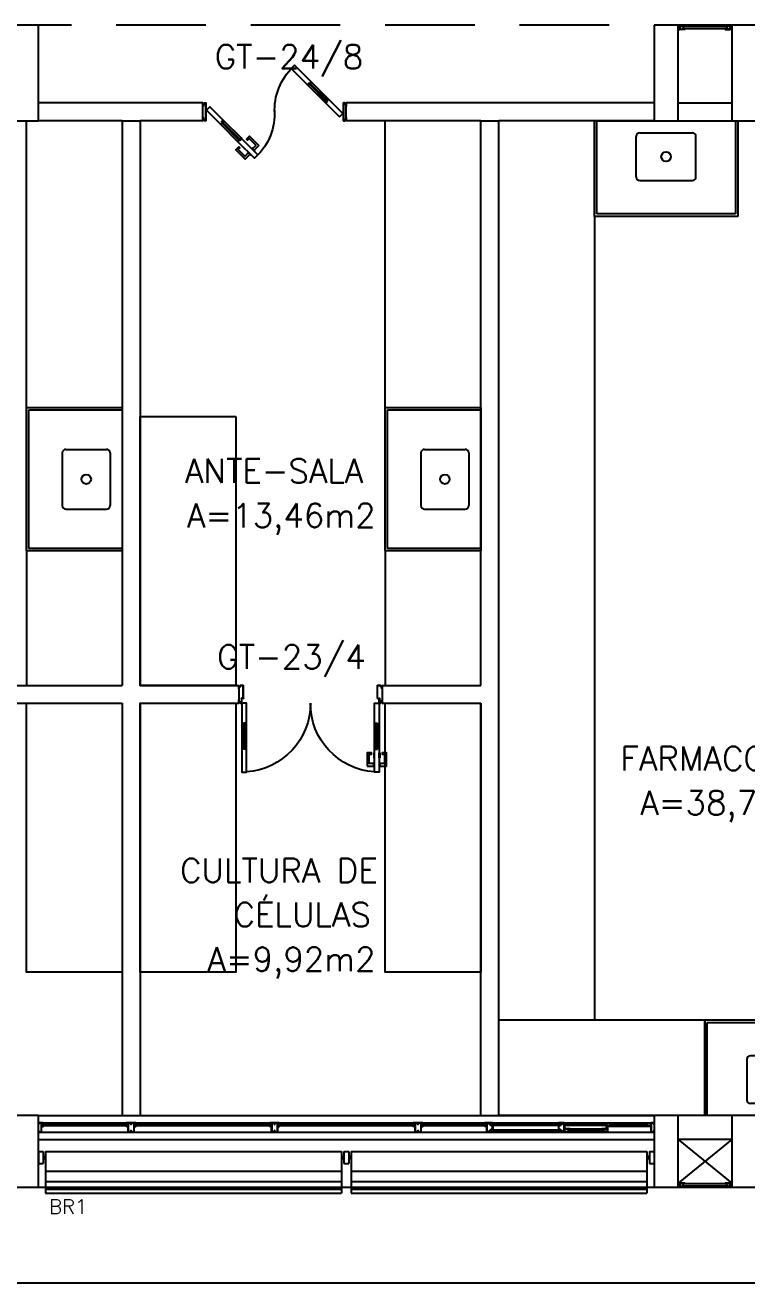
# Model space of a CAD drawing. Header units: millimetres. Extents: x 2128 to 2646, y 1972 to 2207.
# Drawn here: x 2396.55 to 2402.59, y 2098.52 to 2109.04 of the extents above; entities that cross this region are included whole.
import ezdxf

# ---------------------------------------------------------------- set-up
doc = ezdxf.new("R2010")
doc.units = ezdxf.units.MM
doc.linetypes.add('HIDDEN', pattern=[0.375, 0.25, -0.125])
for name, color, linetype in [('AR-ALV', 2, 'Continuous'), ('AR-BANCADAS', 1, 'Continuous'), ('AR-BRISES', 1, 'Continuous'), ('AR-CALÇADA', 1, 'Continuous'), ('AR-ESQ', 1, 'Continuous'), ('AR-ESQ-PROJ', 1, 'HIDDEN'), ('AR-ESQ-V', 1, 'Continuous'), ('AR-ESTC', 3, 'Continuous'), ('AR-PEITORIL', 1, 'Continuous'), ('AR-PORTA', 1, 'Continuous'), ('AR-PROJ', 1, 'HIDDEN'), ('BC- VISTA', 1, 'Continuous'), ('BC-CUBA', 1, 'Continuous'), ('BR-LINHAS', 1, 'Continuous'), ('BR-MONTANTE', 242, 'Continuous'), ('BR-PAINEL', 1, 'Continuous'), ('BR-SUPORTE', 1, 'Continuous'), ('BR-TEXTO', 2, 'Continuous'), ('COZ1', 1, 'Continuous'), ('DT-ESQ-BAGUETE-C', 1, 'Continuous'), ('DT-ESQ-BAGUETE-V', 1, 'Continuous'), ('DT-ESQ-CHAPA DOBRADA-V', 1, 'Continuous'), ('DT-ESQ-MARCO-V', 1, 'Continuous'), ('DT-ESQ-PERFIL CADEIRA-C', 2, 'Continuous'), ('DT-ESQ-PERFIL CADEIRA-V', 2, 'Continuous'), ('DT-ESQ-PERFIL U SIMPLES-C', 2, 'Continuous'), ('DT-ESQ-PERFIL U-C', 2, 'Continuous'), ('DT-ESQ-PERFIL U-V', 1, 'Continuous'), ('DT-ESQ-VENEZIANA-C', 1, 'Continuous'), ('DT-ESQ-VENEZIANA-V', 1, 'Continuous'), ('DT-ESQ-VIDRO-C', 2, 'Continuous'), ('DT-ESQ-VIDRO-V', 71, 'Continuous'), ('DT-TXTMOD', 1, 'Continuous'), ('ENDEREÇO', 2, 'Continuous'), ('ibio', 2, 'Continuous'), ('maçaneta', 1, 'Continuous'), ('mov', 1, 'Continuous'), ('PM-PERFIL U-C', 2, 'Continuous'), ('PM-VIDRO', 2, 'Continuous'), ('pm1', 2, 'Continuous'), ('pm2', 2, 'Continuous'), ('TEXTO', 2, 'Continuous'), ('Área', 2, 'Continuous')]:
    doc.layers.add(name, color=color, linetype=linetype)
doc.styles.add('S10', font='simplex.shx', dxfattribs={"height": 0.1})
doc.styles.add('S12', font='simplex.shx', dxfattribs={"width": 1.1, "height": 0.12})
doc.styles.add('UNB-100', font='simplex.shx', dxfattribs={"height": 0.2})
doc.styles.add('UNB1-100', font='simplex.shx', dxfattribs={"height": 0.2})

# ---------------------------------------------------------------- blocks, each defined once
blk = doc.blocks.new('CUBAbnc-01P')
at = {"layer": 'COZ1'}
for p, q in [((-0.22, -0.1005), (0.22, -0.1005)), ((-0.25, -0.4705), (-0.25, -0.1305)), ((0.25, -0.4705), (0.25, -0.1305)), ((-0.22, -0.5005), (0.22, -0.5005))]:
    blk.add_line(p, q, dxfattribs=at)
blk.add_circle((0, -0.3005), 0.04, dxfattribs=at)
for centre, start, end in [((-0.22, -0.1305), 90, 180), ((0.22, -0.1305), 0, 90), ((-0.22, -0.4705), 180, 270), ((0.22, -0.4705), 270, 0)]:
    blk.add_arc(centre, 0.03, start, end, dxfattribs=at)
blk = doc.blocks.new('BCP01')
at = {"layer": 'BC- VISTA'}
for p, q in [((0, -0.02), (0.78, -0.02)), ((0.78, -0.02), (0.78, -1.18)), ((0.78, -1.18), (0, -1.18))]:
    blk.add_line(p, q, dxfattribs=at)
blk.add_lwpolyline([(0.8, 0), (0.8, -1.2), (0, -1.2), (0, 0)], close=True, dxfattribs=at)
at = {"layer": 'BC-CUBA', "rotation": 90}
blk.add_blockref('CUBAbnc-01P', (0, -0.6), dxfattribs=at)
blk = doc.blocks.new('BCP15')
at = {"layer": 'BC- VISTA'}
blk.add_lwpolyline([(0.8, 0), (0.8, -1.725), (0, -1.725), (0, 0)], close=True, dxfattribs=at)
blk = doc.blocks.new('EF11-P')
at = {"layer": 'DT-ESQ-BAGUETE-C', "ltscale": 0.1}
for points in [[(0.039, -0.075), (0.0255, -0.075), (0.0255, -0.0735), (0.039, -0.0735), (0.039, -0.0615), (0.0255, -0.0615), (0.0255, -0.06), (0.039, -0.06, -0.4142136), (0.0405, -0.0615), (0.0405, -0.0735, -0.4142136)], [(0.736, -0.075), (0.7495, -0.075), (0.7495, -0.0735), (0.736, -0.0735), (0.736, -0.0615), (0.7495, -0.0615), (0.7495, -0.06), (0.736, -0.06, 0.4142136), (0.7345, -0.0615), (0.7345, -0.0735, 0.4142136)], [(0.814, -0.075), (0.8005, -0.075), (0.8005, -0.0735), (0.814, -0.0735), (0.814, -0.0615), (0.8005, -0.0615), (0.8005, -0.06), (0.814, -0.06, -0.4142136), (0.8155, -0.0615), (0.8155, -0.0735, -0.4142136)], [(1.936, -0.075), (1.9495, -0.075), (1.9495, -0.0735), (1.936, -0.0735), (1.936, -0.0615), (1.9495, -0.0615), (1.9495, -0.06), (1.936, -0.06, 0.4142136), (1.9345, -0.0615), (1.9345, -0.0735, 0.4142136)], [(2.014, -0.075), (2.0005, -0.075), (2.0005, -0.0735), (2.014, -0.0735), (2.014, -0.0615), (2.0005, -0.0615), (2.0005, -0.06), (2.014, -0.06, -0.4142136), (2.0155, -0.0615), (2.0155, -0.0735, -0.4142136)], [(3.136, -0.075), (3.1495, -0.075), (3.1495, -0.0735), (3.136, -0.0735), (3.136, -0.0615), (3.1495, -0.0615), (3.1495, -0.06), (3.136, -0.06, 0.4142136), (3.1345, -0.0615), (3.1345, -0.0735, 0.4142136)], [(3.214, -0.075), (3.2005, -0.075), (3.2005, -0.0735), (3.214, -0.0735), (3.214, -0.0615), (3.2005, -0.0615), (3.2005, -0.06), (3.214, -0.06, -0.4142136), (3.2155, -0.0615), (3.2155, -0.0735, -0.4142136)], [(3.736, -0.075), (3.7495, -0.075), (3.7495, -0.0735), (3.736, -0.0735), (3.736, -0.0615), (3.7495, -0.0615), (3.7495, -0.06), (3.736, -0.06, 0.4142136), (3.7345, -0.0615), (3.7345, -0.0735, 0.4142136)], [(4.7975, -0.08), (4.784, -0.08), (4.784, -0.0785), (4.797, -0.0785, 0.4142136), (4.7975, -0.078), (4.7975, -0.067, 0.4142136), (4.797, -0.0665), (4.784, -0.0665), (4.784, -0.065), (4.7975, -0.065, -0.4142136), (4.799, -0.0665), (4.799, -0.0785, -0.4142136)], [(5.0765, -0.08), (5.09, -0.08), (5.09, -0.0785), (5.077, -0.0785, -0.4142136), (5.0765, -0.078), (5.0765, -0.067, -0.4142136), (5.077, -0.0665), (5.09, -0.0665), (5.09, -0.065), (5.0765, -0.065, 0.4142136), (5.075, -0.0665), (5.075, -0.0785, 0.4142136)], [(4.4485, -0.125), (4.435, -0.125), (4.435, -0.1235), (4.448, -0.1235, 0.4142136), (4.4485, -0.123), (4.4485, -0.112, 0.4142136), (4.448, -0.1115), (4.435, -0.1115), (4.435, -0.11), (4.4485, -0.11, -0.4142136), (4.45, -0.1115), (4.45, -0.1235, -0.4142136)], [(4.714, -0.125), (4.7275, -0.125), (4.7275, -0.1235), (4.7145, -0.1235, -0.4142136), (4.714, -0.123), (4.714, -0.112, -0.4142136), (4.7145, -0.1115), (4.7275, -0.1115), (4.7275, -0.11), (4.714, -0.11, 0.4142136), (4.7125, -0.1115), (4.7125, -0.1235, 0.4142136)]]:
    blk.add_lwpolyline(points, format="xyb", close=True, dxfattribs=at)
at = {"layer": 'DT-ESQ-BAGUETE-V', "ltscale": 0.1}
for p, q in [((4.7975, -0.065), (5.0765, -0.065)), ((4.4485, -0.11), (4.714, -0.11))]:
    blk.add_line(p, q, dxfattribs=at)
at = {"layer": 'DT-ESQ-CHAPA DOBRADA-V', "ltscale": 0.1}
for p, q in [((4.4, -0.077), (4.749, -0.077)), ((4.4, -0.08), (4.749, -0.08))]:
    blk.add_line(p, q, dxfattribs=at)
at = {"layer": 'DT-ESQ-MARCO-V', "ltscale": 0.1}
for p, q in [((0.0235, -0.06), (0.7515, -0.06)), ((0.7985, -0.06), (1.9515, -0.06)), ((1.9985, -0.06), (3.1515, -0.06)), ((3.1985, -0.06), (3.7515, -0.06)), ((3.7985, -0.06), (4.3515, -0.06)), ((0.0235, -0.14), (0.7515, -0.14)), ((0.7985, -0.14), (1.9515, -0.14)), ((1.9985, -0.14), (3.1515, -0.14)), ((3.1985, -0.14), (3.7515, -0.14)), ((3.7985, -0.14), (4.3515, -0.14))]:
    blk.add_line(p, q, dxfattribs=at)
at = {"layer": 'DT-ESQ-PERFIL CADEIRA-C', "ltscale": 0.1}
for p, q in [((4.751, -0.0885), (4.7975, -0.0885)), ((5.125, -0.0885), (5.0765, -0.0885)), ((4.4, -0.1335), (4.4485, -0.1335)), ((4.7605, -0.1335), (4.714, -0.1335))]:
    blk.add_line(p, q, dxfattribs=at)
for points in [[(4.7975, -0.087, -1), (4.7975, -0.09), (4.751, -0.09, -0.4142136), (4.749, -0.088), (4.749, -0.067, -0.4142136), (4.751, -0.065), (4.7825, -0.065, -0.4142136), (4.784, -0.0665), (4.784, -0.087)], [(4.784, -0.0885, -0.1989127), (4.7829, -0.0881, -0.1989133), (4.7825, -0.087), (4.7825, -0.067, 0.4142136), (4.782, -0.0665), (4.751, -0.0665, 0.4142136), (4.7505, -0.067), (4.7505, -0.088, 0.4142136), (4.751, -0.0885)], [(5.0765, -0.09), (5.125, -0.09), (5.125, -0.0885), (5.09, -0.0885, 0.1989119), (5.0911, -0.0881, 0.1989128), (5.0915, -0.087), (5.0915, -0.067, -0.4142136), (5.092, -0.0665), (5.125, -0.0665), (5.125, -0.065), (5.0915, -0.065, 0.4142136), (5.09, -0.0665), (5.09, -0.0785), (5.09, -0.08), (5.09, -0.087), (5.0765, -0.087, 1)], [(4.4485, -0.135), (4.4, -0.135), (4.4, -0.1335), (4.435, -0.1335, -0.1989119), (4.4339, -0.1331, -0.1989128), (4.4335, -0.132), (4.4335, -0.112, 0.4142136), (4.433, -0.1115), (4.4, -0.1115), (4.4, -0.11), (4.4335, -0.11, -0.4142136), (4.435, -0.1115), (4.435, -0.1235), (4.435, -0.125), (4.435, -0.132), (4.4485, -0.132, -1)], [(4.714, -0.132, 1), (4.714, -0.135), (4.7605, -0.135, 0.4142136), (4.7625, -0.133), (4.7625, -0.112, 0.4142136), (4.7605, -0.11), (4.729, -0.11, 0.4142136), (4.7275, -0.1115), (4.7275, -0.132)], [(4.7275, -0.1335, 0.1989127), (4.7286, -0.1331, 0.1989133), (4.729, -0.132), (4.729, -0.112, -0.4142136), (4.7295, -0.1115), (4.7605, -0.1115, -0.4142136), (4.761, -0.112), (4.761, -0.133, -0.4142136), (4.7605, -0.1335)]]:
    blk.add_lwpolyline(points, format="xyb", close=True, dxfattribs=at)
at = {"layer": 'DT-ESQ-PERFIL CADEIRA-V', "ltscale": 0.1}
for p, q in [((4.7825, -0.09), (5.0765, -0.09)), ((4.4485, -0.135), (4.714, -0.135))]:
    blk.add_line(p, q, dxfattribs=at)
at = {"layer": 'DT-ESQ-PERFIL U SIMPLES-C', "ltscale": 0.1}
for points in [[(4.751, -0.102), (4.759, -0.102), (4.759, -0.1005), (4.751, -0.1005, -0.4142136), (4.7505, -0.1), (4.7505, -0.092, -0.4142136), (4.751, -0.0915), (4.759, -0.0915), (4.759, -0.09), (4.751, -0.09, 0.4142136), (4.749, -0.092), (4.749, -0.1, 0.4142136)], [(4.7605, -0.098), (4.7525, -0.098), (4.7525, -0.0995), (4.7605, -0.0995, -0.4142136), (4.761, -0.1), (4.761, -0.108, -0.4142136), (4.7605, -0.1085), (4.7525, -0.1085), (4.7525, -0.11), (4.7605, -0.11, 0.4142136), (4.7625, -0.108), (4.7625, -0.1, 0.4142136)]]:
    blk.add_lwpolyline(points, format="xyb", close=True, dxfattribs=at)
at = {"layer": 'DT-ESQ-PERFIL U-C', "ltscale": 0.1}
for points in [[(0.025, -0.0905), (0.025, -0.0905, 0.4142136), (0.0235, -0.092), (0.0235, -0.1385), (0.0015, -0.1385), (0.0015, -0.125), (0, -0.125), (0, -0.1385, 0.4142136), (0.0015, -0.14), (0.0235, -0.14, 0.4142136), (0.025, -0.1385), (0.025, -0.092), (0.0385, -0.092, 1), (0.0385, -0.089), (0.025, -0.089), (0.025, -0.0615, 0.4142136), (0.0235, -0.06), (0.0015, -0.06, 0.4142136), (0, -0.0615), (0, -0.075), (0.0015, -0.075), (0.0015, -0.0615), (0.0235, -0.0615), (0.0235, -0.089, 0.4142136), (0.025, -0.0905), (0.0385, -0.0905)], [(0.75, -0.0905), (0.75, -0.0905, -0.4142136), (0.7515, -0.092), (0.7515, -0.1385), (0.7735, -0.1385), (0.7735, -0.125), (0.775, -0.125), (0.775, -0.1385, -0.4142136), (0.7735, -0.14), (0.7515, -0.14, -0.4142136), (0.75, -0.1385), (0.75, -0.092), (0.7365, -0.092, -1), (0.7365, -0.089), (0.75, -0.089), (0.75, -0.0615, -0.4142136), (0.7515, -0.06), (0.7735, -0.06, -0.4142136), (0.775, -0.0615), (0.775, -0.075), (0.7735, -0.075), (0.7735, -0.0615), (0.7515, -0.0615), (0.7515, -0.089, -0.4142136), (0.75, -0.0905), (0.7365, -0.0905)], [(0.8, -0.0905), (0.8, -0.0905, 0.4142136), (0.7985, -0.092), (0.7985, -0.1385), (0.7765, -0.1385), (0.7765, -0.125), (0.775, -0.125), (0.775, -0.1385, 0.4142136), (0.7765, -0.14), (0.7985, -0.14, 0.4142136), (0.8, -0.1385), (0.8, -0.092), (0.8135, -0.092, 1), (0.8135, -0.089), (0.8, -0.089), (0.8, -0.0615, 0.4142136), (0.7985, -0.06), (0.7765, -0.06, 0.4142136), (0.775, -0.0615), (0.775, -0.075), (0.7765, -0.075), (0.7765, -0.0615), (0.7985, -0.0615), (0.7985, -0.089, 0.4142136), (0.8, -0.0905), (0.8135, -0.0905)], [(1.95, -0.0905), (1.95, -0.0905, -0.4142136), (1.9515, -0.092), (1.9515, -0.1385), (1.9735, -0.1385), (1.9735, -0.125), (1.975, -0.125), (1.975, -0.1385, -0.4142136), (1.9735, -0.14), (1.9515, -0.14, -0.4142136), (1.95, -0.1385), (1.95, -0.092), (1.9365, -0.092, -1), (1.9365, -0.089), (1.95, -0.089), (1.95, -0.0615, -0.4142136), (1.9515, -0.06), (1.9735, -0.06, -0.4142136), (1.975, -0.0615), (1.975, -0.075), (1.9735, -0.075), (1.9735, -0.0615), (1.9515, -0.0615), (1.9515, -0.089, -0.4142136), (1.95, -0.0905), (1.9365, -0.0905)], [(2, -0.0905), (2, -0.0905, 0.4142136), (1.9985, -0.092), (1.9985, -0.1385), (1.9765, -0.1385), (1.9765, -0.125), (1.975, -0.125), (1.975, -0.1385, 0.4142136), (1.9765, -0.14), (1.9985, -0.14, 0.4142136), (2, -0.1385), (2, -0.092), (2.0135, -0.092, 1), (2.0135, -0.089), (2, -0.089), (2, -0.0615, 0.4142136), (1.9985, -0.06), (1.9765, -0.06, 0.4142136), (1.975, -0.0615), (1.975, -0.075), (1.9765, -0.075), (1.9765, -0.0615), (1.9985, -0.0615), (1.9985, -0.089, 0.4142136), (2, -0.0905), (2.0135, -0.0905)], [(3.15, -0.0905), (3.15, -0.0905, -0.4142136), (3.1515, -0.092), (3.1515, -0.1385), (3.1735, -0.1385), (3.1735, -0.125), (3.175, -0.125), (3.175, -0.1385, -0.4142136), (3.1735, -0.14), (3.1515, -0.14, -0.4142136), (3.15, -0.1385), (3.15, -0.092), (3.1365, -0.092, -1), (3.1365, -0.089), (3.15, -0.089), (3.15, -0.0615, -0.4142136), (3.1515, -0.06), (3.1735, -0.06, -0.4142136), (3.175, -0.0615), (3.175, -0.075), (3.1735, -0.075), (3.1735, -0.0615), (3.1515, -0.0615), (3.1515, -0.089, -0.4142136), (3.15, -0.0905), (3.1365, -0.0905)], [(3.2, -0.0905), (3.2, -0.0905, 0.4142136), (3.1985, -0.092), (3.1985, -0.1385), (3.1765, -0.1385), (3.1765, -0.125), (3.175, -0.125), (3.175, -0.1385, 0.4142136), (3.1765, -0.14), (3.1985, -0.14, 0.4142136), (3.2, -0.1385), (3.2, -0.092), (3.2135, -0.092, 1), (3.2135, -0.089), (3.2, -0.089), (3.2, -0.0615, 0.4142136), (3.1985, -0.06), (3.1765, -0.06, 0.4142136), (3.175, -0.0615), (3.175, -0.075), (3.1765, -0.075), (3.1765, -0.0615), (3.1985, -0.0615), (3.1985, -0.089, 0.4142136), (3.2, -0.0905), (3.2135, -0.0905)], [(3.75, -0.0905), (3.75, -0.0905, -0.4142136), (3.7515, -0.092), (3.7515, -0.1385), (3.7735, -0.1385), (3.7735, -0.125), (3.775, -0.125), (3.775, -0.1385, -0.4142136), (3.7735, -0.14), (3.7515, -0.14, -0.4142136), (3.75, -0.1385), (3.75, -0.092), (3.7365, -0.092, -1), (3.7365, -0.089), (3.75, -0.089), (3.75, -0.0615, -0.4142136), (3.7515, -0.06), (3.7735, -0.06, -0.4142136), (3.775, -0.0615), (3.775, -0.075), (3.7735, -0.075), (3.7735, -0.0615), (3.7515, -0.0615), (3.7515, -0.089, -0.4142136), (3.75, -0.0905), (3.7365, -0.0905)]]:
    blk.add_lwpolyline(points, format="xyb", dxfattribs=at)
for points in [[(3.8, -0.1285), (3.8, -0.1385, -0.4142136), (3.7985, -0.14), (3.7765, -0.14, -0.4142136), (3.775, -0.1385), (3.775, -0.125), (3.7765, -0.125), (3.7765, -0.138, 0.4142136), (3.777, -0.1385), (3.798, -0.1385, 0.4142136), (3.7985, -0.138), (3.7985, -0.1285), (3.7855, -0.1285, -0.4142136), (3.784, -0.127), (3.784, -0.117, -0.4142136), (3.7855, -0.1155), (3.7985, -0.1155), (3.7985, -0.0845), (3.7855, -0.0845, -0.4142136), (3.784, -0.083), (3.784, -0.073, -0.4142136), (3.7855, -0.0715), (3.7985, -0.0715), (3.7985, -0.062, 0.4142136), (3.798, -0.0615), (3.777, -0.0615, 0.4142136), (3.7765, -0.062), (3.7765, -0.075), (3.775, -0.075), (3.775, -0.0615, -0.4142136), (3.7765, -0.06), (3.7985, -0.06, -0.4142136), (3.8, -0.0615), (3.8, -0.0715, -0.4142136), (3.7985, -0.073), (3.7855, -0.073), (3.7855, -0.083), (3.7985, -0.083), (3.7985, -0.083, -0.4142136), (3.8, -0.0845), (3.8, -0.1155, -0.4142136), (3.7985, -0.117), (3.7985, -0.117), (3.7855, -0.117), (3.7855, -0.127), (3.7985, -0.127, -0.4142136)], [(4.35, -0.1285), (4.35, -0.1385, 0.4142136), (4.3515, -0.14), (4.3735, -0.14, 0.4142136), (4.375, -0.1385), (4.375, -0.125), (4.3735, -0.125), (4.3735, -0.138, -0.4142136), (4.373, -0.1385), (4.352, -0.1385, -0.4142136), (4.3515, -0.138), (4.3515, -0.1285), (4.3645, -0.1285, 0.4142136), (4.366, -0.127), (4.366, -0.117, 0.4142136), (4.3645, -0.1155), (4.3515, -0.1155), (4.3515, -0.0845), (4.3645, -0.0845, 0.4142136), (4.366, -0.083), (4.366, -0.073, 0.4142136), (4.3645, -0.0715), (4.3515, -0.0715), (4.3515, -0.062, -0.4142136), (4.352, -0.0615), (4.373, -0.0615, -0.4142136), (4.3735, -0.062), (4.3735, -0.075), (4.375, -0.075), (4.375, -0.0615, 0.4142136), (4.3735, -0.06), (4.3515, -0.06, 0.4142136), (4.35, -0.0615), (4.35, -0.0715, 0.4142136), (4.3515, -0.073), (4.3645, -0.073), (4.3645, -0.083), (4.3515, -0.083), (4.3515, -0.083, 0.4142136), (4.35, -0.0845), (4.35, -0.1155, 0.4142136), (4.3515, -0.117), (4.3515, -0.117), (4.3645, -0.117), (4.3645, -0.127), (4.3515, -0.127, 0.4142136)], [(4.375, -0.0615, -0.4142136), (4.3765, -0.06), (4.3985, -0.06, -0.4142136), (4.4, -0.0615), (4.4, -0.1385, -0.4142136), (4.3985, -0.14), (4.3765, -0.14, -0.4142136), (4.375, -0.1385), (4.375, -0.125), (4.3765, -0.125), (4.3765, -0.138, 0.4142136), (4.377, -0.1385), (4.398, -0.1385, 0.4142136), (4.3985, -0.138), (4.3985, -0.062, 0.4142136), (4.398, -0.0615), (4.377, -0.0615, 0.4142136), (4.3765, -0.062), (4.3765, -0.075), (4.375, -0.075)], [(5.15, -0.0615, 0.4142136), (5.1485, -0.06), (5.1265, -0.06, 0.4142136), (5.125, -0.0615), (5.125, -0.1385, 0.4142136), (5.1265, -0.14), (5.1485, -0.14, 0.4142136), (5.15, -0.1385), (5.15, -0.125), (5.1485, -0.125), (5.1485, -0.138, -0.4142136), (5.148, -0.1385), (5.127, -0.1385, -0.4142136), (5.1265, -0.138), (5.1265, -0.062, -0.4142136), (5.127, -0.0615), (5.148, -0.0615, -0.4142136), (5.1485, -0.062), (5.1485, -0.075), (5.15, -0.075)]]:
    blk.add_lwpolyline(points, format="xyb", close=True, dxfattribs=at)
at = {"layer": 'DT-ESQ-PERFIL U-V', "ltscale": 0.1}
for p, q in [((4.3985, -0.06), (5.1265, -0.06)), ((4.3985, -0.14), (5.1265, -0.14))]:
    blk.add_line(p, q, dxfattribs=at)
at = {"layer": 'DT-ESQ-VIDRO-C', "ltscale": 0.1}
for points in [[(0.027, -0.087), (0.027, -0.077), (0.748, -0.077), (0.748, -0.087)], [(0.802, -0.087), (0.802, -0.077), (1.948, -0.077), (1.948, -0.087)], [(2.002, -0.087), (2.002, -0.077), (3.148, -0.077), (3.148, -0.087)], [(3.202, -0.087), (3.202, -0.077), (3.748, -0.077), (3.748, -0.087)], [(4.3625, -0.081), (4.3625, -0.075), (3.7875, -0.075), (3.7875, -0.081)], [(5.0875, -0.085), (5.0875, -0.082), (4.7865, -0.082), (4.7865, -0.085)], [(4.438, -0.13), (4.438, -0.127), (4.7245, -0.127), (4.7245, -0.13)]]:
    blk.add_lwpolyline(points, close=True, dxfattribs=at)
at = {"layer": 'DT-ESQ-VIDRO-V', "ltscale": 0.1}
blk.add_lwpolyline([(4.3625, -0.119), (4.3625, -0.125), (3.7875, -0.125), (3.7875, -0.119)], close=True, dxfattribs=at)
at = {"layer": 'DT-TXTMOD', "ltscale": 0.1, "style": 'S10', "flags": 3}
for tag, p in [('M01', (0.025, -0.28)), ('M02', (0.3253, -0.28)), ('M03', (0.627, -0.28)), ('M04', (0.9288, -0.28)), ('M05', (1.2306, -0.28)), ('M06', (1.5323, -0.28)), ('M07', (1.8341, -0.28)), ('M08', (2.1359, -0.28)), ('M09', (2.4376, -0.28)), ('M10', (2.7394, -0.28)), ('M11', (3.0412, -0.28)), ('M12', (3.3429, -0.28)), ('M13', (3.6447, -0.28)), ('M14', (3.9464, -0.28)), ('M15', (4.2482, -0.28)), ('M16', (4.55, -0.28)), ('M17', (4.8517, -0.28))]:
    blk.add_attdef(tag, p, '', height=0.1, dxfattribs=at)
blk = doc.blocks.new('EF01-P')
at = {"layer": 'DT-ESQ-BAGUETE-C', "ltscale": 0.1}
for points in [[(0.002, 0.035), (0.015, 0.035), (0.015, 0.033), (0.002, 0.033), (0.002, 0.005), (0.015, 0.005), (0.015, 0.004), (0.002, 0.004, -0.414214), (0, 0.005), (0, 0.033, -0.414214)], [(0.448, 0.035), (0.435, 0.035), (0.435, 0.033), (0.448, 0.033), (0.448, 0.005), (0.435, 0.005), (0.435, 0.004), (0.448, 0.004, 0.414214), (0.45, 0.005), (0.45, 0.033, 0.414214)]]:
    blk.add_lwpolyline(points, format="xyb", close=True, dxfattribs=at)
at = {"layer": 'DT-ESQ-PERFIL CADEIRA-C', "ltscale": 0.1}
for points in [[(0.01, 0.002), (0.01, 0.003), (0.002, 0.003, 1), (0.002, 0), (0.015, 0, 0.414214), (0.016, 0.002), (0.016, 0.033), (0.043, 0.033)], [(0.043, 0.006), (0.018, 0.006), (0.018, 0.016), (0.016, 0.016), (0.016, 0.006, 0.414214), (0.018, 0.005), (0.043, 0.005), (0.056, 0.005, 1), (0.056, 0.008), (0.043, 0.008), (0.043, 0.02), (0.043, 0.032), (0.056, 0.032, 1), (0.056, 0.035), (0.043, 0.035), (0.016, 0.035, 0.414214), (0.015, 0.033), (0.015, 0.002), (0.002, 0.002)], [(0.041, 0.02), (0.041, 0.032, -0.414214), (0.043, 0.033), (0.056, 0.033)], [(0.041, 0.02), (0.041, 0.008, 0.414214), (0.043, 0.006), (0.056, 0.006)], [(0.407, 0.006), (0.432, 0.006), (0.432, 0.016), (0.433, 0.016), (0.433, 0.006, -0.414214), (0.432, 0.005), (0.407, 0.005), (0.394, 0.005, -1), (0.394, 0.008), (0.407, 0.008), (0.407, 0.02), (0.407, 0.032), (0.394, 0.032, -1), (0.394, 0.035), (0.407, 0.035), (0.433, 0.035, -0.414214), (0.435, 0.033), (0.435, 0.002), (0.448, 0.002)], [(0.408, 0.02), (0.408, 0.032, 0.414214), (0.407, 0.033), (0.394, 0.033)], [(0.408, 0.02), (0.408, 0.008, -0.414214), (0.407, 0.006), (0.394, 0.006)], [(0.44, 0.002), (0.44, 0.003), (0.448, 0.003, -1), (0.448, 0), (0.435, 0, -0.414214), (0.433, 0.002), (0.433, 0.033), (0.407, 0.033)]]:
    blk.add_lwpolyline(points, format="xyb", dxfattribs=at)
at = {"layer": 'DT-ESQ-PERFIL CADEIRA-V', "ltscale": 0.1}
blk.add_line((0.015, 0), (0.435, 0), dxfattribs=at)
at = {"layer": 'DT-ESQ-VENEZIANA-C', "ltscale": 0.1}
for p, q in [((0.043, 0.011), (0.407, 0.011)), ((0.043, 0.009), (0.407, 0.009))]:
    blk.add_line(p, q, dxfattribs=at)
at = {"layer": 'DT-ESQ-VENEZIANA-V', "ltscale": 0.1}
blk.add_line((0.043, 0.031), (0.407, 0.031), dxfattribs=at)
blk = doc.blocks.new('BR-MODULO1')
at = {"layer": 'BR-LINHAS'}
for p, q in [((0.06, -0.265), (2.535, -0.265)), ((2.615, -0.265), (5.09, -0.265)), ((0.06, -0.352), (2.535, -0.352)), ((0.06, -0.415), (2.535, -0.415)), ((2.615, -0.352), (5.09, -0.352)), ((2.615, -0.415), (5.09, -0.415))]:
    blk.add_line(p, q, dxfattribs=at)
at = {"layer": 'BR-MONTANTE'}
for p, q in [((0, -0.1), (0, -0.2)), ((0, -0.1), (0.04, -0.1)), ((0.04, -0.1), (0.04, -0.2)), ((2.555, -0.1), (2.595, -0.1)), ((2.555, -0.1), (2.555, -0.2)), ((2.595, -0.1), (2.595, -0.2)), ((5.11, -0.1), (5.11, -0.2)), ((5.11, -0.1), (5.15, -0.1)), ((5.15, -0.1), (5.15, -0.2)), ((0, -0.2), (0.04, -0.2)), ((2.555, -0.2), (2.595, -0.2)), ((5.11, -0.2), (5.15, -0.2))]:
    blk.add_line(p, q, dxfattribs=at)
at = {"layer": 'BR-PAINEL'}
for p, q in [((0.06, -0.1), (2.535, -0.1)), ((0.06, -0.1), (0.06, -0.45)), ((2.535, -0.1), (2.535, -0.45)), ((2.615, -0.1), (2.615, -0.45)), ((2.615, -0.1), (5.09, -0.1)), ((5.09, -0.1), (5.09, -0.45)), ((0.06, -0.45), (2.535, -0.45)), ((2.615, -0.45), (5.09, -0.45))]:
    blk.add_line(p, q, dxfattribs=at)
at = {"layer": 'BR-SUPORTE'}
for p, q in [((0.04, -0.14), (0.06, -0.14)), ((0.04, -0.16), (0.06, -0.16)), ((0.05, -0.14), (0.05, -0.16)), ((2.535, -0.14), (2.555, -0.14)), ((2.535, -0.16), (2.555, -0.16)), ((2.545, -0.14), (2.545, -0.16)), ((2.615, -0.14), (2.595, -0.14)), ((2.615, -0.16), (2.595, -0.16)), ((2.605, -0.14), (2.605, -0.16)), ((5.09, -0.14), (5.11, -0.14)), ((5.09, -0.16), (5.11, -0.16)), ((5.1, -0.14), (5.1, -0.16))]:
    blk.add_line(p, q, dxfattribs=at)
blk = doc.blocks.new('PM7B')
at = {"layer": 'maçaneta'}
for points in [[(0.732, -0.208), (0.771, -0.247), (0.785, -0.233), (0.758, -0.206, -0.414214), (0.758, -0.204), (0.813, -0.148), (0.827, -0.162), (0.834, -0.155), (0.81, -0.13)], [(0.806, -0.282), (0.845, -0.321), (0.923, -0.243), (0.898, -0.219), (0.891, -0.226), (0.905, -0.24), (0.849, -0.295, -0.414214), (0.847, -0.295), (0.82, -0.268)], [(0.845, -0.321), (0.806, -0.282), (0.82, -0.268), (0.847, -0.295, 0.414214), (0.849, -0.295), (0.905, -0.24), (0.891, -0.226), (0.898, -0.219), (0.923, -0.243)]]:
    blk.add_lwpolyline(points, format="xyb", close=True, dxfattribs=at)
for points in [[(0.792, -0.226), (0.764, -0.254), (0.767, -0.258), (0.795, -0.229)], [(0.792, -0.226), (0.764, -0.254), (0.767, -0.258), (0.795, -0.229)], [(0.827, -0.261), (0.799, -0.289), (0.795, -0.286), (0.824, -0.258)], [(0.827, -0.261), (0.799, -0.289), (0.795, -0.286), (0.824, -0.258)]]:
    blk.add_lwpolyline(points, close=True, dxfattribs=at)
at = {"layer": 'mov'}
for centre, start, end in [((0.099, 0.089), 356.8029, 46.3992), ((1.101, 0.061), 176.8029, 226.3992)]:
    blk.add_arc(centre, 0.501, start, end, dxfattribs=at)
at = {"layer": 'PM-PERFIL U-C'}
for p, q in [((0, 0.12), (0, 0.139)), ((0.002, 0.12), (0, 0.12)), ((0.001, 0.14), (0.01, 0.14)), ((0.01, 0.138), (0.002, 0.138)), ((0.002, 0.138), (0.002, 0.12)), ((0.01, 0.14), (0.01, 0.149)), ((0.012, 0.15), (0.023, 0.15)), ((0.023, 0.148), (0.012, 0.148)), ((0.012, 0.148), (0.012, 0.14)), ((0.023, 0.148), (0.023, 0.002)), ((0.025, 0.149), (0.025, 0.001)), ((1.175, 0.149), (1.175, 0.001)), ((1.188, 0.15), (1.176, 0.15)), ((1.177, 0.148), (1.188, 0.148)), ((1.177, 0.148), (1.177, 0.002)), ((1.188, 0.148), (1.188, 0.14)), ((1.189, 0.138), (1.198, 0.138)), ((1.19, 0.14), (1.19, 0.149)), ((1.198, 0.14), (1.19, 0.14)), ((1.198, 0.138), (1.198, 0.12)), ((1.198, 0.12), (1.2, 0.12)), ((1.2, 0.12), (1.2, 0.139)), ((0, 0.012), (0, 0.03)), ((0, 0.03), (0.002, 0.03)), ((0.01, 0.01), (0.001, 0.01)), ((0.002, 0.03), (0.002, 0.012)), ((0.002, 0.012), (0.01, 0.012)), ((0.01, 0.001), (0.01, 0.01)), ((0.012, 0.01), (0.012, 0.002)), ((0.012, 0.002), (0.023, 0.002)), ((0.023, 0), (0.012, 0)), ((1.188, 0.002), (1.177, 0.002)), ((1.176, 0), (1.188, 0)), ((1.188, 0.01), (1.188, 0.002)), ((1.198, 0.012), (1.189, 0.012)), ((1.19, 0.01), (1.198, 0.01)), ((1.19, 0.001), (1.19, 0.01)), ((1.198, 0.03), (1.198, 0.012)), ((1.2, 0.03), (1.198, 0.03)), ((1.2, 0.012), (1.2, 0.03))]:
    blk.add_line(p, q, dxfattribs=at)
for centre, start, end in [((0.001, 0.139), 90, 180), ((0.012, 0.149), 90, 180), ((0.01, 0.14), 270, 0), ((0.023, 0.149), 0, 90), ((1.176, 0.149), 90, 180), ((1.188, 0.149), 0, 90), ((1.189, 0.14), 180, 270), ((1.198, 0.139), 0, 90), ((0.001, 0.012), 180, 270), ((0.01, 0.01), 0, 90), ((0.012, 0.001), 180, 270), ((0.023, 0.001), 269.9386, 0), ((1.176, 0.001), 180, 270.0614), ((1.189, 0.01), 90, 180), ((1.188, 0.001), 270, 0), ((1.198, 0.012), 270, 0)]:
    blk.add_arc(centre, 0.0015, start, end, dxfattribs=at)
at = {"layer": 'PM-VIDRO'}
for p, q in [((0.161, 0.171), (0.302, 0.312)), ((0.309, 0.305), (0.168, 0.164)), ((0.891, -0.155), (1.032, -0.014)), ((1.039, -0.021), (0.898, -0.162))]:
    blk.add_line(p, q, dxfattribs=at)
at = {"layer": 'pm1'}
for p, q in [((0.302, 0.312), (0.291, 0.323)), ((0.302, 0.312), (0.309, 0.319)), ((0.327, 0.302), (0.309, 0.319)), ((0.316, 0.312), (0.309, 0.305)), ((0.32, 0.294), (0.309, 0.305)), ((0.327, 0.302), (0.32, 0.294)), ((0.03, 0.061), (0.15, 0.181)), ((0.178, 0.153), (0.058, 0.033)), ((0.15, 0.181), (0.161, 0.171)), ((0.154, 0.164), (0.161, 0.171)), ((0.171, 0.146), (0.154, 0.164)), ((0.168, 0.164), (0.161, 0.157)), ((0.168, 0.164), (0.178, 0.153)), ((0.178, 0.153), (0.171, 0.146)), ((0.058, 0.033), (0.03, 0.061)), ((1.022, -0.003), (1.029, 0.004)), ((1.029, 0.004), (1.046, -0.014)), ((1.032, -0.014), (1.039, -0.007)), ((1.046, -0.014), (1.039, -0.021)), ((0.873, -0.152), (0.88, -0.144)), ((0.873, -0.152), (0.891, -0.169)), ((0.88, -0.144), (0.891, -0.155)), ((0.884, -0.162), (0.891, -0.155)), ((0.898, -0.162), (0.891, -0.169)), ((0.898, -0.162), (0.909, -0.173))]:
    blk.add_line(p, q, dxfattribs=at)
for points in [[(0.291, 0.323), (0.433, 0.464), (0.461, 0.436), (0.32, 0.294)], [(1.032, -0.014), (1.022, -0.003), (1.142, 0.117), (1.17, 0.089), (1.05, -0.031), (1.039, -0.021)], [(0.909, -0.173), (0.767, -0.314), (0.739, -0.286), (0.873, -0.152)]]:
    blk.add_lwpolyline(points, dxfattribs=at)
at = {"layer": 'pm2', "color": 1}
for p, q in [((0.15, 0.181), (0.291, 0.323)), ((0.32, 0.294), (0.178, 0.153)), ((0.88, -0.144), (1.022, -0.003)), ((1.05, -0.031), (0.909, -0.173))]:
    blk.add_line(p, q, dxfattribs=at)
blk = doc.blocks.new('EF01C-P')
at = {"layer": 'DT-ESQ-BAGUETE-C', "ltscale": 0.1}
for points in [[(0.002, 0.035), (0.015, 0.035), (0.015, 0.033), (0.002, 0.033), (0.002, 0.005), (0.015, 0.005), (0.015, 0.004), (0.002, 0.004, -0.414214), (0, 0.005), (0, 0.033, -0.414214)], [(0.448, 0.035), (0.435, 0.035), (0.435, 0.033), (0.448, 0.033), (0.448, 0.005), (0.435, 0.005), (0.435, 0.004), (0.448, 0.004, 0.414214), (0.45, 0.005), (0.45, 0.033, 0.414214)]]:
    blk.add_lwpolyline(points, format="xyb", close=True, dxfattribs=at)
at = {"layer": 'DT-ESQ-PERFIL CADEIRA-C', "ltscale": 0.1}
for points in [[(0.01, 0.002), (0.01, 0.003), (0.002, 0.003, 1), (0.002, 0), (0.015, 0, 0.414214), (0.016, 0.002), (0.016, 0.033), (0.043, 0.033)], [(0.043, 0.006), (0.018, 0.006), (0.018, 0.016), (0.016, 0.016), (0.016, 0.006, 0.414214), (0.018, 0.005), (0.043, 0.005), (0.056, 0.005, 1), (0.056, 0.008), (0.043, 0.008), (0.043, 0.02), (0.043, 0.032), (0.056, 0.032, 1), (0.056, 0.035), (0.043, 0.035), (0.016, 0.035, 0.414214), (0.015, 0.033), (0.015, 0.002), (0.002, 0.002)], [(0.041, 0.02), (0.041, 0.032, -0.414214), (0.043, 0.033), (0.056, 0.033)], [(0.041, 0.02), (0.041, 0.008, 0.414214), (0.043, 0.006), (0.056, 0.006)], [(0.407, 0.006), (0.432, 0.006), (0.432, 0.016), (0.433, 0.016), (0.433, 0.006, -0.414214), (0.432, 0.005), (0.407, 0.005), (0.394, 0.005, -1), (0.394, 0.008), (0.407, 0.008), (0.407, 0.02), (0.407, 0.032), (0.394, 0.032, -1), (0.394, 0.035), (0.407, 0.035), (0.433, 0.035, -0.414214), (0.435, 0.033), (0.435, 0.002), (0.448, 0.002)], [(0.408, 0.02), (0.408, 0.032, 0.414214), (0.407, 0.033), (0.394, 0.033)], [(0.408, 0.02), (0.408, 0.008, -0.414214), (0.407, 0.006), (0.394, 0.006)], [(0.44, 0.002), (0.44, 0.003), (0.448, 0.003, -1), (0.448, 0), (0.435, 0, -0.414214), (0.433, 0.002), (0.433, 0.033), (0.407, 0.033)]]:
    blk.add_lwpolyline(points, format="xyb", dxfattribs=at)
at = {"layer": 'DT-ESQ-PERFIL CADEIRA-V', "ltscale": 0.1}
blk.add_line((0.015, 0), (0.435, 0), dxfattribs=at)
at = {"layer": 'DT-ESQ-VENEZIANA-C', "ltscale": 0.1}
for p, q in [((0.043, 0.011), (0.407, 0.011)), ((0.043, 0.009), (0.407, 0.009))]:
    blk.add_line(p, q, dxfattribs=at)
at = {"layer": 'DT-ESQ-VENEZIANA-V', "ltscale": 0.1}
blk.add_line((0.043, 0.031), (0.407, 0.031), dxfattribs=at)
at = {"layer": 'DT-TXTMOD', "ltscale": 0.1, "style": 'S10', "flags": 3}
blk.add_attdef('EF01C', (0.021, -0.14), '', height=0.1, dxfattribs=at)
blk = doc.blocks.new('marco-d')
at = {"layer": 'PM-PERFIL U-C'}
for p, q in [((-0.013, 0), (-0.001, 0)), ((-0.025, -0.03), (-0.025, -0.011)), ((-0.023, -0.03), (-0.025, -0.03)), ((-0.023, -0.01), (-0.015, -0.01)), ((-0.014, -0.012), (-0.023, -0.012)), ((-0.023, -0.012), (-0.023, -0.03)), ((-0.015, -0.01), (-0.015, -0.001)), ((-0.002, -0.002), (-0.013, -0.002)), ((-0.013, -0.002), (-0.013, -0.01)), ((-0.002, -0.041), (-0.002, -0.002)), ((0.013, -0.043), (-0.001, -0.043)), ((0, -0.001), (0, -0.041)), ((0.013, -0.041), (0, -0.041)), ((0.013, -0.043), (0.013, -0.148)), ((0.015, -0.042), (0.015, -0.148)), ((-0.025, -0.138), (-0.025, -0.12)), ((-0.025, -0.12), (-0.023, -0.12)), ((-0.023, -0.12), (-0.023, -0.138)), ((-0.023, -0.138), (-0.014, -0.138)), ((-0.015, -0.14), (-0.023, -0.14)), ((-0.015, -0.148), (-0.015, -0.14)), ((-0.013, -0.139), (-0.013, -0.148)), ((-0.013, -0.148), (0.013, -0.148)), ((0.013, -0.15), (-0.013, -0.15))]:
    blk.add_line(p, q, dxfattribs=at)
for centre, start, end in [((-0.013, -0.001), 90, 180), ((-0.001, -0.001), 360, 90), ((-0.023, -0.011), 90, 180), ((-0.014, -0.01), 270, 0), ((-0.001, -0.041), 180, 270), ((0.013, -0.042), 0, 90), ((-0.023, -0.138), 180, 270), ((-0.013, -0.148), 180, 270), ((-0.014, -0.139), 0, 90), ((0.013, -0.148), 269.9386, 0)]:
    blk.add_arc(centre, 0.0015, start, end, dxfattribs=at)
blk = doc.blocks.new('marco-e')
at = {"layer": 'PM-PERFIL U-C'}
for p, q in [((-0.015, -0.043), (-0.015, -0.149)), ((-0.013, -0.041), (0, -0.041)), ((-0.013, -0.043), (0.001, -0.043)), ((-0.013, -0.043), (-0.013, -0.148)), ((0, -0.002), (0, -0.041)), ((0.014, 0), (0.002, 0)), ((0.002, -0.042), (0.002, -0.002)), ((0.002, -0.002), (0.013, -0.002)), ((0.013, -0.002), (0.013, -0.011)), ((0.015, -0.01), (0.015, -0.002)), ((0.024, -0.01), (0.015, -0.01)), ((0.015, -0.012), (0.023, -0.012)), ((0.023, -0.012), (0.023, -0.03)), ((0.023, -0.03), (0.025, -0.03)), ((0.025, -0.03), (0.025, -0.012)), ((0.013, -0.148), (-0.013, -0.148)), ((-0.013, -0.15), (0.014, -0.15)), ((0.013, -0.14), (0.013, -0.148)), ((0.023, -0.138), (0.015, -0.138)), ((0.015, -0.14), (0.024, -0.14)), ((0.015, -0.149), (0.015, -0.14)), ((0.025, -0.12), (0.023, -0.12)), ((0.023, -0.12), (0.023, -0.138)), ((0.025, -0.139), (0.025, -0.12))]:
    blk.add_line(p, q, dxfattribs=at)
for centre, start, end in [((-0.013, -0.043), 90, 180), ((0.002, -0.002), 90, 180), ((0.001, -0.042), 270, 0), ((0.015, -0.011), 180, 270), ((0.014, -0.002), 0, 90), ((0.024, -0.012), 0, 90), ((-0.013, -0.149), 180, 270.0614), ((0.015, -0.14), 90, 180), ((0.014, -0.149), 270, 0), ((0.024, -0.139), 270, 0)]:
    blk.add_arc(centre, 0.0015, start, end, dxfattribs=at)
blk = doc.blocks.new('PM6V')
at = {"layer": 'maçaneta'}
for points in [[(1.075, 0.675), (1.13, 0.675), (1.13, 0.655), (1.091, 0.655, 0.414214), (1.09, 0.654), (1.09, 0.575), (1.11, 0.575), (1.11, 0.565), (1.075, 0.565)], [(1.18, 0.675), (1.235, 0.675), (1.235, 0.565), (1.2, 0.565), (1.2, 0.575), (1.22, 0.575), (1.22, 0.654, 0.414214), (1.218, 0.655), (1.18, 0.655)]]:
    blk.add_lwpolyline(points, format="xyb", close=True, dxfattribs=at)
for points in [[(1.13, 0.565), (1.13, 0.605), (1.135, 0.605), (1.135, 0.565)], [(1.18, 0.565), (1.18, 0.605), (1.175, 0.605), (1.175, 0.565)]]:
    blk.add_lwpolyline(points, close=True, dxfattribs=at)
at = {"layer": 'mov'}
for centre, start, end in [((0.025, 0.151), 359.8606, 86.0112), ((1.175, 0.151), 93.9888, 180.1394)]:
    blk.add_arc(centre, 0.575, start, end, dxfattribs=at)
at = {"layer": 'PM-VIDRO'}
for p, q in [((0.04, 0.325), (0.04, 0.525)), ((0.05, 0.525), (0.05, 0.325)), ((1.15, 0.525), (1.15, 0.325)), ((1.16, 0.325), (1.16, 0.525))]:
    blk.add_line(p, q, dxfattribs=at)
at = {"layer": 'pm1'}
for p, q in [((0.065, 0.535), (0.04, 0.535)), ((0.04, 0.525), (0.04, 0.535)), ((0.05, 0.535), (0.05, 0.525)), ((0.065, 0.535), (0.065, 0.525)), ((1.135, 0.535), (1.135, 0.525)), ((1.135, 0.535), (1.16, 0.535)), ((1.15, 0.535), (1.15, 0.525)), ((1.16, 0.525), (1.16, 0.535)), ((0.04, 0.525), (0.025, 0.525)), ((0.065, 0.525), (0.05, 0.525)), ((1.135, 0.525), (1.15, 0.525)), ((1.16, 0.525), (1.175, 0.525)), ((0.04, 0.325), (0.025, 0.325)), ((0.04, 0.315), (0.04, 0.325)), ((0.065, 0.325), (0.05, 0.325)), ((0.05, 0.325), (0.05, 0.315)), ((0.065, 0.325), (0.065, 0.315)), ((1.135, 0.325), (1.135, 0.315)), ((1.135, 0.325), (1.15, 0.325)), ((1.15, 0.325), (1.15, 0.315)), ((1.16, 0.315), (1.16, 0.325)), ((1.16, 0.325), (1.175, 0.325)), ((0.065, 0.315), (0.04, 0.315)), ((1.135, 0.315), (1.16, 0.315))]:
    blk.add_line(p, q, dxfattribs=at)
for points in [[(0.025, 0.525), (0.025, 0.725), (0.065, 0.725), (0.065, 0.525)], [(1.175, 0.525), (1.175, 0.725), (1.135, 0.725), (1.135, 0.525)], [(0.065, 0.325), (0.065, 0.15), (0.025, 0.15), (0.025, 0.325)], [(1.135, 0.325), (1.135, 0.15), (1.175, 0.15), (1.175, 0.325)]]:
    blk.add_lwpolyline(points, dxfattribs=at)
at = {"layer": 'pm2'}
for p, q in [((0.025, 0.325), (0.025, 0.525)), ((0.065, 0.525), (0.065, 0.325)), ((1.135, 0.525), (1.135, 0.325)), ((1.175, 0.325), (1.175, 0.525))]:
    blk.add_line(p, q, dxfattribs=at)
at = {"layer": 'pm1'}
for name, p in [('marco-d', (0.025, 0.15)), ('marco-e', (1.175, 0.15))]:
    blk.add_blockref(name, p, dxfattribs=at)
blk = doc.blocks.new('BCL07')
at = {"layer": 'BC- VISTA'}
blk.add_lwpolyline([(0.8, 0), (0.8, -2.25), (0, -2.25), (0, 0)], close=True, dxfattribs=at)

msp = doc.modelspace()

# ---------------------------------------------------------------- linework, layer by layer
at = {"layer": 'AR-ALV'}
for p, q in [((2398.036, 2108.39), (2396.661, 2108.39)), ((2398.036, 2108.24), (2398.036, 2108.39)), ((2401.811, 2108.39), (2399.236, 2108.39)), ((2399.236, 2108.24), (2399.236, 2108.39)), ((2402.011, 2108.39), (2402.461, 2108.39)), ((2397.361, 2108.24), (2396.661, 2108.24)), ((2397.361, 2108.24), (2397.361, 2103.515)), ((2397.511, 2108.24), (2397.511, 2108.24)), ((2397.511, 2108.24), (2397.511, 2103.515)), ((2398.036, 2108.24), (2397.511, 2108.24)), ((2400.361, 2108.24), (2399.236, 2108.24)), ((2400.361, 2103.515), (2400.361, 2108.24)), ((2401.811, 2108.24), (2400.511, 2108.24)), ((2400.511, 2099.915), (2400.511, 2108.24)), ((2402.011, 2108.24), (2402.461, 2108.24)), ((2396.236, 2103.515), (2397.361, 2103.515)), ((2397.511, 2103.515), (2398.336, 2103.515)), ((2398.336, 2103.515), (2398.336, 2103.365)), ((2399.536, 2103.515), (2400.361, 2103.515)), ((2399.536, 2103.515), (2399.536, 2103.365)), ((2396.236, 2103.365), (2397.361, 2103.365)), ((2397.361, 2103.365), (2397.361, 2099.915)), ((2397.511, 2103.365), (2397.511, 2099.915)), ((2397.511, 2103.365), (2398.336, 2103.365)), ((2399.536, 2103.365), (2400.361, 2103.365)), ((2400.361, 2099.915), (2400.361, 2103.365)), ((2397.361, 2099.915), (2397.511, 2099.915)), ((2400.361, 2099.915), (2400.511, 2099.915)), ((2402.461, 2099.915), (2402.011, 2099.915)), ((2402.461, 2099.715), (2402.011, 2099.715))]:
    msp.add_line(p, q, dxfattribs=at)
at = {"layer": 'AR-BANCADAS'}
for p, q in [((2396.561, 2105.84), (2396.561, 2108.24)), ((2396.561, 2104.64), (2396.561, 2103.515))]:
    msp.add_line(p, q, dxfattribs=at)
at = {"layer": 'AR-CALÇADA'}
msp.add_line((2368.386, 2098.515), (2442.811, 2098.515), dxfattribs=at)
at = {"layer": 'AR-ESQ-PROJ'}
for p, q in [((2397.361, 2108.24), (2397.511, 2108.24)), ((2400.361, 2108.24), (2400.511, 2108.24))]:
    msp.add_line(p, q, dxfattribs=at)
at = {"layer": 'AR-ESQ-V'}
msp.add_line((2401.811, 2099.915), (2401.056, 2099.915), dxfattribs=at)
at = {"layer": 'AR-ESTC'}
for p, q in [((2396.661, 2109.04), (2396.461, 2109.04)), ((2396.661, 2108.24), (2396.661, 2109.04)), ((2402.011, 2109.04), (2401.811, 2109.04)), ((2401.811, 2109.04), (2401.811, 2108.24)), ((2402.011, 2108.24), (2402.011, 2109.04)), ((2402.661, 2109.04), (2402.461, 2109.04)), ((2402.461, 2109.04), (2402.461, 2108.24)), ((2396.461, 2108.24), (2396.661, 2108.24)), ((2401.811, 2108.24), (2402.011, 2108.24)), ((2402.461, 2108.24), (2402.661, 2108.24)), ((2396.661, 2099.915), (2396.461, 2099.915)), ((2396.661, 2099.315), (2396.661, 2099.915)), ((2402.011, 2099.915), (2401.811, 2099.915)), ((2401.811, 2099.915), (2401.811, 2099.315)), ((2402.011, 2099.315), (2402.011, 2099.915)), ((2402.661, 2099.915), (2402.461, 2099.915)), ((2402.461, 2099.915), (2402.461, 2099.315)), ((2396.461, 2099.315), (2396.661, 2099.315)), ((2401.811, 2099.315), (2402.011, 2099.315)), ((2402.461, 2099.315), (2402.661, 2099.315))]:
    msp.add_line(p, q, dxfattribs=at)
at = {"layer": 'AR-PEITORIL'}
for p, q in [((2396.661, 2099.915), (2401.811, 2099.915)), ((2396.661, 2099.715), (2401.811, 2099.715))]:
    msp.add_line(p, q, dxfattribs=at)
at = {"layer": 'AR-PORTA'}
for p, q in [((2402.011, 2099.715), (2402.46, 2099.35)), ((2402.461, 2099.715), (2402.013, 2099.35))]:
    msp.add_line(p, q, dxfattribs=at)
at = {"layer": 'AR-PROJ', "ltscale": 3}
msp.add_line((2413.811, 2109.04), (2372.661, 2109.04), dxfattribs=at)
at = {"layer": 'ibio'}
msp.add_line((2371.811, 2099.315), (2414.661, 2099.315), dxfattribs=at)
at = {"layer": 'maçaneta'}
for p, q in [((2399.561, 2105.84), (2399.561, 2108.24)), ((2401.311, 2107.44), (2401.311, 2100.715)), ((2399.561, 2104.64), (2399.561, 2103.515))]:
    msp.add_line(p, q, dxfattribs=at)

# ---------------------------------------------------------------- block references
at = {"layer": 'AR-BANCADAS'}
for p, rotation in [((2402.511, 2108.24), 270), ((2397.361, 2104.64), 180), ((2400.361, 2104.64), 180), ((2402.236, 2099.915), 90)]:
    msp.add_blockref('BCP01', p, dxfattribs=dict(at, rotation=rotation))
for p in [(2397.511, 2105.765), (2396.561, 2103.365), (2397.511, 2103.365), (2399.561, 2103.365)]:
    msp.add_blockref('BCL07', p, dxfattribs=at)
at = {"layer": 'AR-BRISES'}
ref = msp.add_blockref('BR-MODULO1', (2396.661, 2099.715), dxfattribs=at)
ref.add_attrib('BR', 'BR1', (2396.75, 2099.093), dxfattribs={"layer": 'BR-TEXTO', "height": 0.12, "style": 'S12'})
at = {"layer": 'AR-ESQ', "rotation": 180}
msp.add_blockref('EF01-P', (2402.461, 2109.04), dxfattribs=at)
at = {"layer": 'AR-ESQ'}
for name, p in [('EF11-P', (2396.661, 2099.915)), ('EF01C-P', (2402.011, 2099.315))]:
    msp.add_blockref(name, p, dxfattribs=at)
at = {"layer": 'AR-PORTA', "xscale": -1}
msp.add_blockref('PM7B', (2399.236, 2108.24), dxfattribs=at)
at = {"layer": 'AR-PORTA', "xscale": -1, "rotation": 180}
msp.add_blockref('PM6V', (2398.336, 2103.515), dxfattribs=at)
at = {"layer": 'maçaneta', "rotation": 90}
msp.add_blockref('BCP15', (2400.511, 2099.915), dxfattribs=at)

# ---------------------------------------------------------------- texts
at = {"layer": 'ENDEREÇO', "style": 'UNB1-100'}
for s, p in [('GT-24/8', (2398.135, 2108.676)), ('GT-23/4', (2398.156, 2103.654))]:
    msp.add_text(s, height=0.2, dxfattribs=at).set_placement(p)
at = {"layer": 'TEXTO', "style": 'UNB-100'}
for s, p in [('ANTE-SALA', (2397.887, 2105.21)), ('FARMACOLOGIA', (2401.53, 2102.803)), ('CULTURA DE', (2397.845, 2101.866)), ('CÉLULAS', (2398.293, 2101.497))]:
    msp.add_text(s, height=0.2, dxfattribs=at).set_placement(p)
at = {"layer": 'Área', "style": 'UNB-100'}
for s, p in [('A=13,46m2', (2397.904, 2104.837)), ('A=38,71m2', (2401.696, 2102.433)), ('A=9,92m2', (2398.075, 2101.124))]:
    msp.add_text(s, height=0.2, dxfattribs=at).set_placement(p)

doc.saveas('drawing.dxf')
